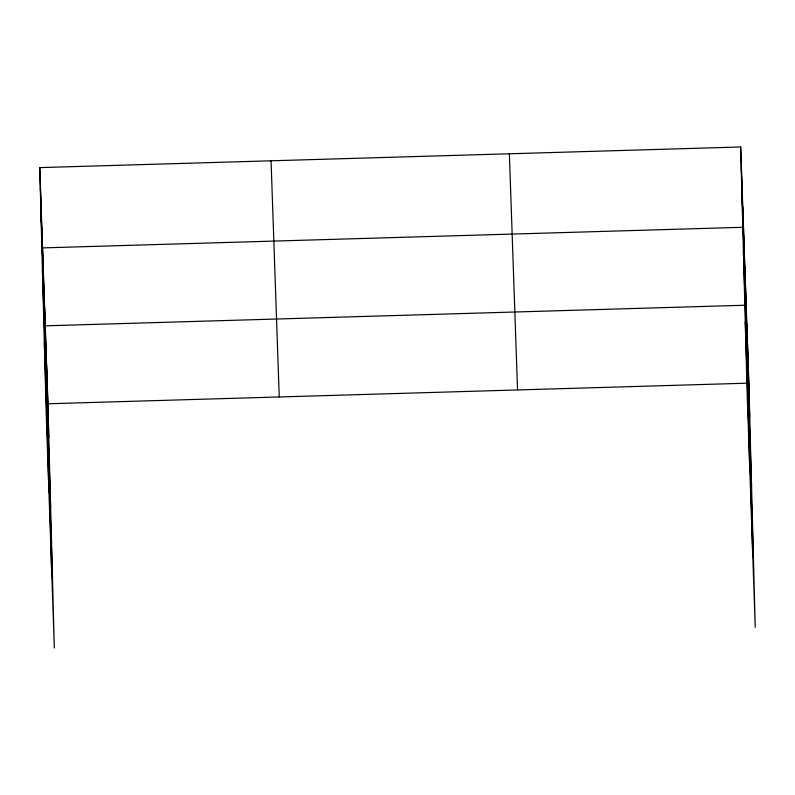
<?xml version="1.0" encoding="UTF-8"?>
<svg xmlns="http://www.w3.org/2000/svg" width="795" height="795" viewBox="0 0 795 795"><rect width="100%" height="100%" fill="white"/><g stroke="black" fill="none" stroke-linecap="round" stroke-linejoin="round"><path stroke-width="1.19" d="M39.75 167.606L47.929 403.771L54.328 648.024L46.15 411.86L39.75 167.606L740.672 146.976L748.85 383.14L755.25 627.394L747.071 391.229L740.672 146.976M47.929 403.771L746.406 383.21M741.556 180.863L749.745 417.027M743.375 250.286L751.563 486.451M745.253 321.806L753.431 557.971M509.366 153.783L517.545 389.947M271.055 160.799L279.234 396.963M40.634 201.493L48.823 437.657M42.453 270.916L50.632 507.081M44.331 342.436L52.51 578.601M748.174 363.653L749.069 397.54M747.509 344.175L748.393 378.062M746.833 324.688L747.717 358.575M752.547 549.464L746.157 305.201L45.236 325.831L51.625 570.094M745.481 285.723L746.366 319.61M744.806 266.236L745.69 300.122M744.13 246.758L745.014 280.645M749.854 471.524L743.454 227.271L42.532 247.901L48.932 492.155M742.759 207.197L743.643 241.084M742.063 187.123L742.947 221.01M741.367 167.049L742.252 200.936M47.253 384.283L48.147 418.17M46.577 364.806L47.471 398.692M45.911 345.318L46.796 379.205M44.56 306.353L45.444 340.24M43.884 286.866L44.768 320.753M43.208 267.388L44.093 301.275M41.837 227.827L42.721 261.714M41.141 207.753L42.026 241.64M40.446 187.68L41.33 221.567"/></g></svg>
